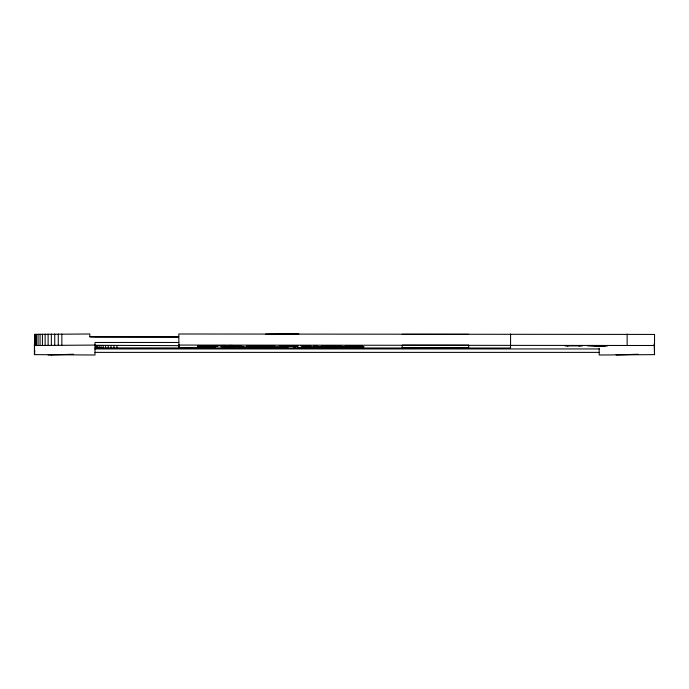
<?xml version="1.0" encoding="UTF-8"?>
<svg xmlns="http://www.w3.org/2000/svg" width="689" height="689" viewBox="0 0 689 689"><rect width="100%" height="100%" fill="white"/><g stroke="black" fill="none" stroke-linecap="round" stroke-linejoin="round"><path stroke-width="1.03" d="M178.382 337.188L95.892 337.05L89.82 336.826L89.82 333.993L34.665 334.372L34.45 354.577L34.45 343.501L34.519 354.628L94.987 355.007L94.987 342.459L178.787 342.459M654.206 345.577L654.55 343.492M34.519 354.628L34.82 350.623M336.818 347.213L337.937 347.153L332.451 347.196L339.72 347.239L332.615 347.144L335.431 347.222M293.574 345.869L279.648 345.783L298.268 346.024L279.036 345.93L293.574 345.809L292.041 345.956M259.098 347.213L260.218 347.153L254.732 347.196L262.001 347.239L258.875 347.239M224.709 347.127L228.18 347.058L223.52 347.127M302.428 347.127L305.899 347.058L301.239 347.11M599.18 348.358L599.18 355.007L654.481 354.628L654.55 334.432L178.787 333.993L178.951 347.893L200.938 348.264M34.45 345.508L94.987 345.068M94.987 348.935L599.18 348.944M211.747 345.714L211.101 345.74L218.379 345.757L217.302 345.749M215.536 345.508L218.284 345.516M226.138 345.68L223.391 345.689L240.883 345.551L238.377 345.542M349.134 347.058L348.134 347.092L350.899 347.058L349.254 347.092M338.79 347.601L339.367 347.583L334.906 347.626L339.789 347.652L338.695 347.635M273.232 347.161L279.097 347.178L271.759 347.17L273.989 347.239M346.601 347.178L352.544 347.178L346.601 347.178L351.132 347.161M355.223 347.161L361.096 347.178L353.75 347.17L355.98 347.239M276.832 347.213L277.658 347.196M299.663 347.618L304.349 347.704M311.29 347.618L315.975 347.704M350.279 347.213L352.51 347.196L345.206 347.17L347.437 347.239M358.823 347.213L359.658 347.196M206.726 345.559L207.802 345.568L205.081 345.689L216.449 345.499L197.709 345.852L234.062 345.577M211.928 345.671L208.801 345.706L212.445 345.602L211.833 345.585M203.591 346.774L202.135 346.8L215.864 346.851L197.364 346.851L215.829 346.524L207.027 346.446M602.108 345.826L605.777 345.706L600.524 345.568M334.708 345.964L337.386 345.852L325.096 345.852L333.881 346.024M217.224 345.542L218.137 345.508M208.345 346.636L212.298 346.524L209.155 346.455M317.121 345.559L314.218 345.559L316.974 345.542M285.125 347.497L287.942 347.704L282.43 347.549M600.593 345.852L605.088 345.706L589.715 345.516L596.002 345.887M600.291 345.844L604.546 345.706L595.727 345.542M284.703 345.887L282.809 345.93L287.02 345.981M252.467 345.697L246.688 346.024L254.215 345.68M256.601 347.17L254.93 347.187L256.687 347.11M204.788 346.455L198.019 346.533L207.105 346.403M262.922 347.127L266.617 347.11M267.194 347.127L270.889 347.11M340.642 347.11L344.336 347.127M598.577 345.861L601.006 345.861M291.938 345.999L288.191 346.024M263.198 346.791L268.495 346.627L252.88 346.8M283.765 347.127L281.698 347.187L282.301 347.213M283.825 347.222L287.175 347.058L280.268 347.17L285.944 347.178L282.783 347.239M325.234 346.584L329.273 346.524L317.491 346.782M595.012 345.895L599.129 345.878M595.856 345.878L607.836 345.706L602.065 345.585M261.32 346.8L272.31 346.627L249.177 346.403L249.177 346.851L261.665 346.851M326.431 346.834L334.019 346.705L313.977 346.834L330.375 346.705L317.491 346.584M260.209 347.153L256.101 347.204L257.712 347.222M337.929 347.153L334.234 347.213M215.321 345.706L217.345 345.697L213.461 345.697M253.957 345.732L274.989 346.024L255.395 345.723M596.95 345.921L587.657 345.93L587.657 345.49L596.967 345.499M310.394 347.11L305.95 347.153L313.28 347.153L307.26 347.17L311.953 347.17L311.282 347.135M402.204 334.303L468.641 334.303M89.82 336.757L178.787 336.757M178.787 345.068L654.55 345.508M402.204 345.37L468.641 345.37M222.039 345.456L225.269 345.456M229.17 345.43L232.4 345.43M94.987 345.292L179.407 345.654M217.913 345.611L221.135 345.611M228.834 345.749L232.064 345.749M224.76 346.593L239.307 346.645M308.207 347.644L297.855 347.644L306.183 347.704M319.834 347.644L309.482 347.644L317.818 347.704M94.987 347.893L508.06 348.04L510.54 347.893L510.601 333.993M94.987 352.38L599.18 352.38M308.81 345.973L303.289 345.602L310.877 346.016L310.369 345.973M48.118 354.956L51.348 354.981M598.517 345.559L600.98 345.585M654.55 354.568L654.335 343.553L654.481 354.628M627.145 333.993L627.145 345.068M342.976 347.067L344.534 347.239L341.632 347.075M295.77 347.669L293.678 347.704M269.528 347.067L271.078 347.239L268.185 347.075M265.256 347.067L266.815 347.239L263.913 347.075M179.484 347.945L179.484 345.335L178.951 345.292L178.951 347.893M116.966 345.654L116.966 348.264M113.935 345.645L113.935 348.246M111.007 345.628L111.007 348.238M108.216 345.611L108.216 348.212M105.606 345.577L105.606 348.186M103.212 345.551L103.212 348.152M101.059 345.516L101.059 348.117M99.199 345.473L99.199 348.083M97.631 345.43L97.631 348.04M96.4 345.387L96.4 347.988M95.513 345.335L95.513 347.945M61.855 333.993L61.855 345.068M58.272 333.993L58.272 345.068M54.75 334.01L54.75 345.077M51.348 334.027L51.348 345.094M48.118 334.053L48.118 345.12M45.13 334.079L45.13 345.155M42.434 334.122L42.434 345.189M40.065 334.165L40.065 345.232M38.076 334.208L38.076 345.284M36.5 334.26L36.5 345.335M35.354 334.32L35.354 345.387M34.665 334.372L34.665 345.447M348.823 345.809L345.18 346.024L362.147 346.024L348.823 345.809M243.889 347.144L242.321 347.239L253.121 347.239L243.889 347.144M321.608 347.144L320.041 347.239L330.841 347.239L321.608 347.144M238.962 347.135L237.188 347.239L241.52 347.11L238.962 347.135M316.682 347.135L314.907 347.239L319.24 347.11L316.682 347.135M321.66 345.809L341.029 345.852L321.66 345.809M235.552 347.153L228.231 347.153L235.552 347.153M234.234 347.17L229.54 347.17L234.234 347.17M341.167 347.652L333.571 347.54L341.167 347.652M340.676 347.583L339.272 347.618L340.676 347.635M329.686 347.54L321.884 347.704L331.478 347.704L329.686 347.54M359.348 346.403L338.747 346.834L364.076 346.834L359.348 346.403M298.716 334.122L265.498 334.303L298.716 334.122M468.641 345.249L402.204 345.249L402.204 347.859L468.641 347.859L468.641 345.249M567.159 345.49L565.101 345.49L565.101 345.93L567.159 345.93L567.159 345.49M568.382 345.49L567.839 345.93L568.382 345.49M579.673 345.49L579.13 345.93L579.673 345.49M582.438 345.49L580.362 345.49L580.362 345.93L582.438 345.93L582.438 345.49M241.296 345.689L237.757 346.024L241.296 345.689M303.289 345.689L300.688 345.689L303.289 345.732M310.369 345.689L306.803 345.689L310.369 345.732M317.388 345.689L313.848 346.024L317.388 345.689M580.362 345.68L567.159 345.68L580.362 345.706M224.76 346.403L221.057 346.403L221.057 346.851L224.76 346.851L224.76 346.403M243.01 346.403L239.307 346.403L239.307 346.851L243.01 346.851L243.01 346.403M307.931 346.403L304.417 346.834L307.931 346.403M73.585 354.37L51.442 354.732L73.585 354.37M638.367 354.37L616.216 354.732L638.367 354.37"/></g></svg>
